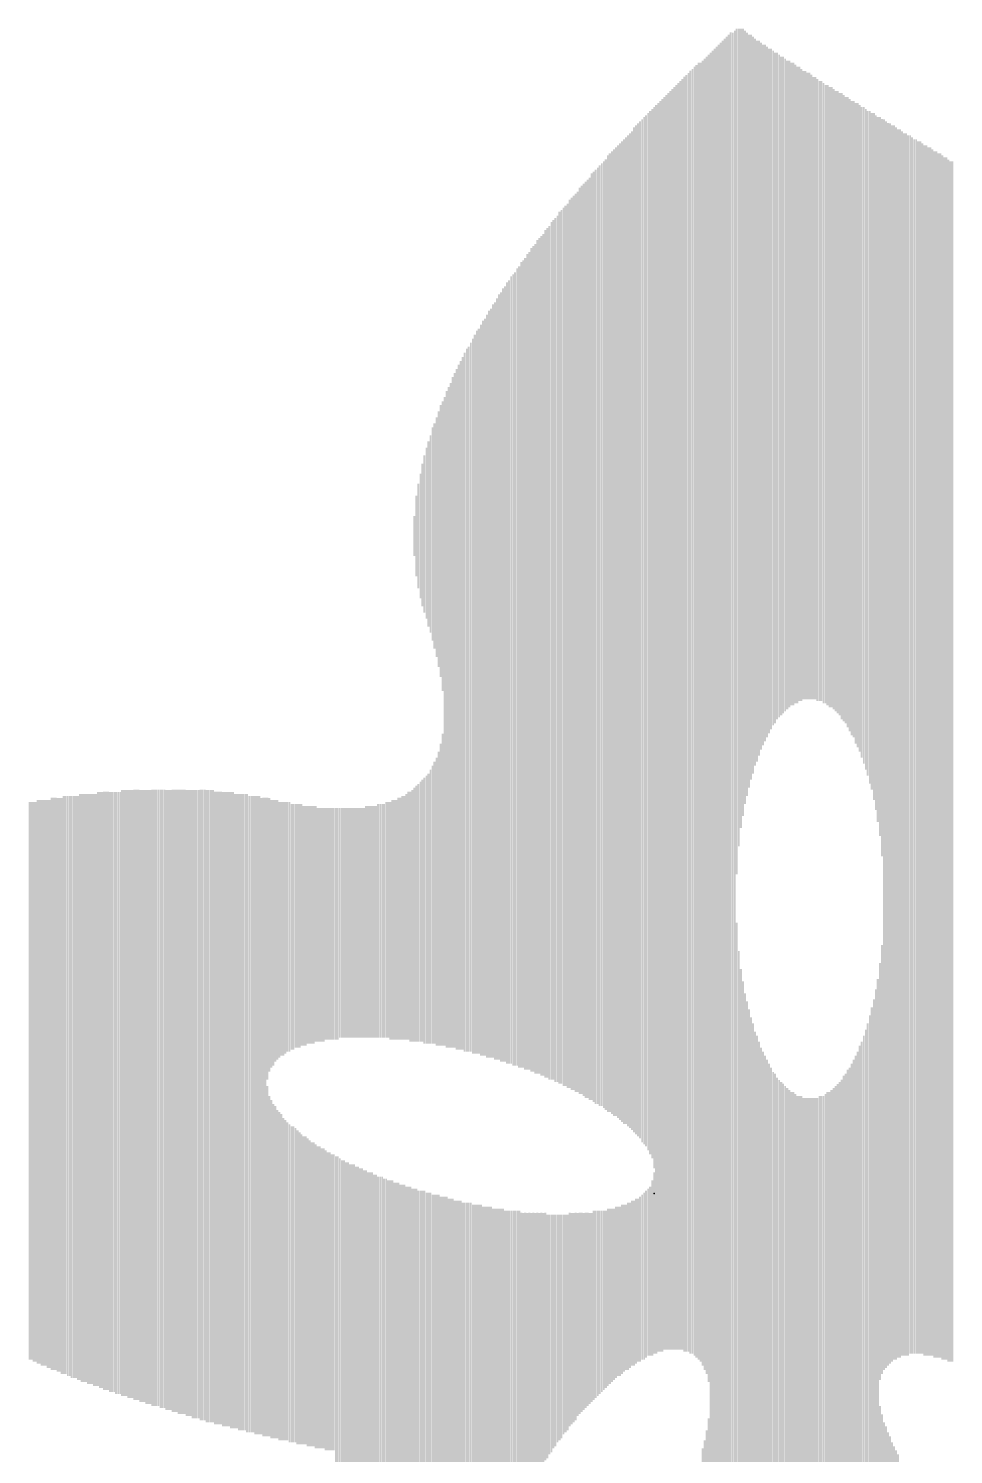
# Model space of a CAD drawing. Extents: x -0.7 to 44.7, y -0.3 to 41.4.
# Drawn here: x 1.624 to 2.79, y 7.418 to 9.216 of the extents above; entities that cross this region are included whole.
import ezdxf

# ---------------------------------------------------------------- set-up
doc = ezdxf.new("R2010")
doc.units = 0
doc.layers.add('21', color=40, linetype='CONTINUOUS')
doc.layers.add('23', color=53, linetype='CONTINUOUS')

# ---------------------------------------------------------------- blocks, each defined once
blk = doc.blocks.new('RECT')
blk.add_solid([(-0.5, -0.5), (0.5, -0.5), (-0.5, 0.5), (0.5, 0.5)])

msp = doc.modelspace()

# ---------------------------------------------------------------- linework, layer by layer
at = {"layer": '23'}
msp.add_point((2.413, 7.747), dxfattribs=at)

# ---------------------------------------------------------------- block references
at = {"layer": '21', "rotation": 90}
for p, xscale, yscale in [((2.5071, 7.9577), 2.5018, 0.0024), ((2.5096, 7.9616), 2.4994, 0.0026), ((2.5122, 7.9641), 2.4942, 0.0024), ((2.5147, 7.9679), 2.4916, 0.0024), ((2.5172, 8.6829), 1.0668, 0.0026), ((2.5198, 8.7007), 1.0312, 0.0024), ((2.5223, 8.7121), 1.0082, 0.0026), ((2.5249, 8.7197), 0.993, 0.0024), ((2.5274, 8.7261), 0.9754, 0.0024), ((2.5299, 8.7299), 0.9626, 0.0026), ((2.5325, 8.7337), 0.9498, 0.0024), ((2.535, 8.7388), 0.9398, 0.0026), ((2.4893, 7.9272), 2.5272, 0.0024), ((2.4918, 7.9311), 2.5248, 0.0026), ((2.4944, 7.9361), 2.5196, 0.0024), ((2.4969, 7.94), 2.5172, 0.0026), ((2.4995, 7.945), 2.512, 0.0024), ((2.502, 7.9488), 2.5094, 0.0024), ((2.5045, 7.9539), 2.5044, 0.0026), ((2.5376, 8.7413), 0.9296, 0.0024), ((2.5401, 8.7451), 0.9168, 0.0024), ((2.5426, 8.7464), 0.9092, 0.0026), ((2.5452, 8.7502), 0.9016, 0.0024), ((2.5477, 8.7528), 0.8916, 0.0026), ((2.5503, 8.754), 0.8838, 0.0024), ((2.5528, 8.7566), 0.8788, 0.0024), ((2.5553, 8.7579), 0.8712, 0.0026), ((2.5579, 8.7591), 0.8636, 0.0024), ((2.5604, 8.7616), 0.8584, 0.0026), ((2.469, 8.3553), 1.6358, 0.0024), ((2.4715, 8.354), 1.6382, 0.0026), ((2.4741, 8.3527), 1.6458, 0.0024), ((2.4766, 8.3514), 1.6534, 0.0024), ((2.4791, 8.3502), 1.6612, 0.0026), ((2.4817, 8.3464), 1.6738, 0.0024), ((2.4842, 7.9184), 2.535, 0.0026), ((2.4868, 7.9235), 2.5298, 0.0024), ((2.563, 8.7629), 0.8508, 0.0024), ((2.5655, 8.7629), 0.8458, 0.0024), ((2.568, 8.7655), 0.8408, 0.0026), ((2.5706, 8.7655), 0.8356, 0.0024), ((2.5731, 8.7655), 0.8306, 0.0026), ((2.5757, 8.7667), 0.828, 0.0024), ((2.5782, 8.7667), 0.8228, 0.0024), ((2.5807, 8.7667), 0.8178, 0.0026), ((2.5833, 8.768), 0.8152, 0.0024), ((2.5858, 8.768), 0.8102, 0.0026), ((2.5884, 8.768), 0.8102, 0.0024), ((2.4512, 8.3515), 1.6078, 0.0024), ((2.4537, 8.3527), 1.6102, 0.0026), ((2.4563, 8.354), 1.6128, 0.0024), ((2.4588, 8.354), 1.618, 0.0026), ((2.4614, 8.3552), 1.6204, 0.0024), ((2.4639, 8.3553), 1.6256, 0.0024), ((2.4664, 8.3552), 1.6306, 0.0026), ((2.5909, 8.768), 0.8052, 0.0024), ((2.5934, 8.7667), 0.8026, 0.0026), ((2.596, 8.768), 0.8, 0.0024), ((2.5985, 8.7667), 0.7974, 0.0026), ((2.6011, 8.7667), 0.7924, 0.0024), ((2.6036, 8.7667), 0.7924, 0.0024), ((2.6061, 8.7655), 0.79, 0.0026), ((2.6087, 8.7655), 0.79, 0.0024), ((2.6112, 8.7642), 0.7874, 0.0026), ((2.6138, 8.7629), 0.7848, 0.0024), ((2.6163, 8.7629), 0.7848, 0.0024), ((2.4334, 8.3438), 1.5874, 0.0026), ((2.436, 8.3451), 1.59, 0.0024), ((2.4385, 8.3464), 1.5926, 0.0024), ((2.441, 8.3476), 1.595, 0.0026), ((2.4436, 8.3489), 1.5976, 0.0024), ((2.4461, 8.3502), 1.6002, 0.0026), ((2.4487, 8.3514), 1.6026, 0.0024), ((2.6188, 8.7604), 0.7848, 0.0026), ((2.6214, 8.7591), 0.7822, 0.0024), ((2.6239, 8.7591), 0.7822, 0.0026), ((2.6265, 8.7566), 0.7824, 0.0024), ((2.629, 8.7553), 0.7798, 0.0024), ((2.6315, 8.754), 0.7822, 0.0026), ((2.6341, 8.7515), 0.7822, 0.0024), ((2.6366, 8.7515), 0.7822, 0.0026), ((2.6392, 8.7489), 0.7822, 0.0024), ((2.6417, 8.7464), 0.7822, 0.0024), ((2.6442, 8.7451), 0.7848, 0.0026), ((2.4156, 8.3324), 1.5748, 0.0026), ((2.4182, 8.335), 1.5748, 0.0024), ((2.4207, 8.3362), 1.5772, 0.0026), ((2.4233, 8.3375), 1.5798, 0.0024), ((2.4258, 8.34), 1.5798, 0.0024), ((2.4283, 8.3413), 1.5824, 0.0026), ((2.4309, 8.3426), 1.585, 0.0024), ((2.6468, 8.7426), 0.7848, 0.0024), ((2.6493, 8.7401), 0.79, 0.0026), ((2.6519, 8.7375), 0.7898, 0.0024), ((2.6544, 8.735), 0.79, 0.0024), ((2.6569, 8.7325), 0.795, 0.0026), ((2.6595, 8.7286), 0.7974, 0.0024), ((2.662, 8.7248), 0.8, 0.0026), ((2.6646, 8.7236), 0.8026, 0.0024), ((2.6671, 8.7185), 0.8078, 0.0024), ((2.6696, 8.716), 0.8128, 0.0026), ((2.6722, 8.7121), 0.8152, 0.0024), ((2.3979, 8.4568), 1.2902, 0.0024), ((2.4004, 8.4569), 1.2954, 0.0024), ((2.4029, 8.4568), 1.3004, 0.0026), ((2.4055, 8.4556), 1.308, 0.0024), ((2.408, 8.4543), 1.3156, 0.0026), ((2.4106, 8.453), 1.3232, 0.0024), ((2.4131, 8.448), 1.3386, 0.0024), ((2.6747, 8.7071), 0.8204, 0.0026), ((2.6773, 8.7032), 0.828, 0.0024), ((2.6798, 8.6981), 0.833, 0.0024), ((2.6823, 8.6931), 0.8382, 0.0026), ((2.6849, 8.688), 0.8484, 0.0024), ((2.6874, 8.6829), 0.8534, 0.0026), ((2.69, 8.6766), 0.8662, 0.0024), ((2.6925, 8.6689), 0.8762, 0.0024), ((2.695, 8.6601), 0.889, 0.0026), ((2.6976, 8.6512), 0.9068, 0.0024), ((2.7001, 8.6372), 0.9296, 0.0026), ((2.7027, 8.3133), 1.5772, 0.0024), ((2.3826, 8.4569), 1.2548, 0.0026), ((2.3852, 8.4569), 1.2598, 0.0024), ((2.3877, 8.4581), 1.2674, 0.0024), ((2.3902, 8.4581), 1.2724, 0.0026), ((2.3928, 8.4581), 1.2776, 0.0024), ((2.3953, 8.4581), 1.2826, 0.0026), ((2.7052, 8.3133), 1.5722, 0.0024), ((2.7077, 8.3134), 1.5672, 0.0026), ((2.7103, 8.3146), 1.5646, 0.0024), ((2.7128, 8.3146), 1.5594, 0.0026), ((2.7154, 8.3159), 1.557, 0.0024), ((2.7179, 8.3146), 1.5544, 0.0024), ((2.7204, 8.3146), 1.5494, 0.0026), ((2.723, 8.3146), 1.5494, 0.0024), ((2.7255, 8.3146), 1.5442, 0.0026), ((2.7281, 8.3134), 1.5418, 0.0024), ((2.7306, 8.3134), 1.5418, 0.0024), ((2.7331, 8.3121), 1.5392, 0.0026), ((2.3623, 8.4543), 1.2192, 0.0024), ((2.3648, 8.4556), 1.2218, 0.0026), ((2.3674, 8.4556), 1.2268, 0.0024), ((2.3699, 8.4556), 1.2318, 0.0026), ((2.3725, 8.4556), 1.237, 0.0024), ((2.375, 8.4556), 1.242, 0.0024), ((2.3775, 8.4569), 1.2446, 0.0026), ((2.3801, 8.4568), 1.2496, 0.0024), ((2.7357, 8.3133), 1.5366, 0.0024), ((2.7382, 8.3121), 1.5342, 0.0026), ((2.7408, 8.3108), 1.5316, 0.0024), ((2.7433, 8.3108), 1.5316, 0.0024), ((2.7458, 8.3095), 1.529, 0.0026), ((2.7484, 8.3095), 1.529, 0.0024), ((2.7509, 8.3083), 1.5266, 0.0026), ((2.7535, 8.3057), 1.5264, 0.0024), ((2.756, 8.3057), 1.5264, 0.0024), ((2.7585, 8.3045), 1.524, 0.0026), ((2.7611, 8.3045), 1.524, 0.0024), ((2.7636, 8.3032), 1.5214, 0.0026), ((2.3471, 8.4518), 1.1888, 0.0024), ((2.3496, 8.4518), 1.1938, 0.0024), ((2.3521, 8.4518), 1.1988, 0.0026), ((2.3547, 8.453), 1.2064, 0.0024), ((2.3572, 8.4543), 1.209, 0.0026), ((2.3598, 8.4543), 1.214, 0.0024), ((2.7662, 8.3006), 1.5214, 0.0024), ((2.7687, 8.3006), 1.5214, 0.0024), ((2.7712, 8.2994), 1.519, 0.0026), ((2.7738, 8.2994), 1.519, 0.0024), ((2.7763, 8.2968), 1.5188, 0.0026), ((2.7789, 8.2956), 1.5164, 0.0024), ((2.7814, 8.2956), 1.5164, 0.0024), ((2.7839, 8.293), 1.5162, 0.0026), ((2.7865, 8.2918), 1.5138, 0.0024), ((2.789, 8.2918), 1.5138, 0.0026), ((2.3318, 8.4467), 1.1632, 0.0026), ((2.3344, 8.4493), 1.1684, 0.0024), ((2.3369, 8.4492), 1.1734, 0.0024), ((2.3394, 8.4492), 1.1784, 0.0026), ((2.342, 8.4505), 1.181, 0.0024), ((2.3445, 8.4505), 1.1862, 0.0026), ((2.3166, 8.4429), 1.1354, 0.0024), ((2.3191, 8.4442), 1.143, 0.0026), ((2.3217, 8.4454), 1.1454, 0.0024), ((2.3242, 8.4454), 1.1506, 0.0024), ((2.3267, 8.4454), 1.1556, 0.0026), ((2.3293, 8.4467), 1.1582, 0.0024), ((2.3013, 8.4378), 1.11, 0.0026), ((2.3039, 8.4378), 1.115, 0.0024), ((2.3064, 8.4403), 1.12, 0.0026), ((2.309, 8.4404), 1.1252, 0.0024), ((2.3115, 8.4416), 1.1276, 0.0024), ((2.314, 8.4416), 1.1328, 0.0026), ((2.2861, 8.4327), 1.0844, 0.0024), ((2.2886, 8.4327), 1.0896, 0.0026), ((2.2912, 8.434), 1.0922, 0.0024), ((2.2937, 8.4353), 1.0998, 0.0026), ((2.2963, 8.4365), 1.1022, 0.0024), ((2.2988, 8.4365), 1.1074, 0.0024), ((2.2734, 8.4264), 1.0618, 0.0024), ((2.2759, 8.4276), 1.0692, 0.0026), ((2.2785, 8.4289), 1.0718, 0.0024), ((2.281, 8.4289), 1.0768, 0.0026), ((2.2836, 8.4315), 1.082, 0.0024), ((2.2582, 8.42), 1.0388, 0.0024), ((2.2607, 8.4213), 1.0414, 0.0024), ((2.2632, 8.4213), 1.0464, 0.0026), ((2.2658, 8.4238), 1.0514, 0.0024), ((2.2683, 8.4251), 1.054, 0.0026), ((2.2709, 8.4251), 1.0592, 0.0024), ((2.2455, 8.4137), 1.016, 0.0024), ((2.248, 8.4149), 1.0184, 0.0024), ((2.2505, 8.415), 1.0236, 0.0026), ((2.2531, 8.4175), 1.0286, 0.0024), ((2.2556, 8.4188), 1.0312, 0.0026), ((2.2328, 8.4073), 0.993, 0.0024), ((2.2353, 8.4073), 0.9982, 0.0024), ((2.2378, 8.4086), 1.0008, 0.0026), ((2.2404, 8.4111), 1.0058, 0.0024), ((2.2429, 8.4111), 1.0108, 0.0026), ((2.2226, 8.401), 0.9754, 0.0024), ((2.2251, 8.4022), 0.9778, 0.0026), ((2.2277, 8.4035), 0.9854, 0.0024), ((2.2302, 8.4048), 0.988, 0.0026), ((2.2099, 8.3934), 0.95, 0.0024), ((2.2124, 8.3934), 0.955, 0.0026), ((2.215, 8.3959), 0.96, 0.0024), ((2.2175, 8.3985), 0.9652, 0.0026), ((2.2201, 8.3984), 0.9702, 0.0024), ((2.1972, 8.3844), 0.927, 0.0024), ((2.1997, 8.3857), 0.9296, 0.0026), ((2.2023, 8.387), 0.9372, 0.0024), ((2.2048, 8.3895), 0.9422, 0.0026), ((2.2074, 8.3908), 0.9448, 0.0024), ((2.187, 8.3769), 0.9068, 0.0026), ((2.1896, 8.3794), 0.9118, 0.0024), ((2.1921, 8.3807), 0.9144, 0.0026), ((2.1947, 8.3819), 0.922, 0.0024), ((2.1769, 8.3692), 0.8864, 0.0024), ((2.1794, 8.3705), 0.889, 0.0026), ((2.182, 8.373), 0.894, 0.0024), ((2.1845, 8.3743), 0.9016, 0.0024), ((2.1693, 8.3629), 0.8686, 0.0024), ((2.1718, 8.3654), 0.8736, 0.0024), ((2.1743, 8.3667), 0.8814, 0.0026), ((2.1591, 8.354), 0.8458, 0.0024), ((2.1616, 8.3565), 0.8508, 0.0026), ((2.1642, 8.3578), 0.8584, 0.0024), ((2.1667, 8.3604), 0.8636, 0.0026), ((2.1515, 8.3451), 0.828, 0.0024), ((2.154, 8.3476), 0.833, 0.0026), ((2.1566, 8.3502), 0.8382, 0.0024), ((2.1439, 8.5699), 0.3428, 0.0024), ((2.1464, 8.5635), 0.3656, 0.0024), ((2.1489, 8.3425), 0.8178, 0.0026), ((2.1388, 8.575), 0.3022, 0.0024), ((2.1413, 8.5724), 0.3224, 0.0026), ((2.1337, 8.5788), 0.2692, 0.0024), ((2.1362, 8.5762), 0.2844, 0.0026), ((2.1261, 8.58), 0.2158, 0.0024), ((2.1286, 8.5788), 0.2336, 0.0026), ((2.1312, 8.5788), 0.249, 0.0024), ((2.1235, 8.5788), 0.1982, 0.0026), ((2.1185, 8.5762), 0.1574, 0.0024), ((2.121, 8.5775), 0.1802, 0.0024), ((2.1159, 8.5762), 0.132, 0.0026), ((2.1134, 8.5763), 0.1016, 0.0024), ((2.1108, 8.5763), 0.0508, 0.0026), ((2.1464, 8.1304), 0.3936, 0.0024), ((2.1439, 8.1241), 0.381, 0.0024), ((2.1362, 8.114), 0.3556, 0.0026), ((2.1388, 8.1152), 0.3632, 0.0024), ((2.1413, 8.119), 0.3708, 0.0026), ((2.1261, 8.1051), 0.3378, 0.0024), ((2.1286, 8.1063), 0.3402, 0.0026), ((2.1312, 8.1089), 0.3454, 0.0024), ((2.1337, 8.1114), 0.3504, 0.0024), ((1.7425, 7.8739), 0.7644, 0.0026), ((1.7451, 7.8739), 0.7644, 0.0024), ((1.7476, 7.8739), 0.7644, 0.0026), ((1.7502, 7.8726), 0.767, 0.0024), ((1.7527, 7.8726), 0.767, 0.0024), ((1.7552, 7.8726), 0.767, 0.0026), ((1.7578, 7.8714), 0.7696, 0.0024), ((1.7603, 7.8714), 0.7696, 0.0026), ((1.7629, 7.8714), 0.7696, 0.0024), ((1.7654, 7.8701), 0.772, 0.0024), ((1.7679, 7.8701), 0.772, 0.0026), ((1.7705, 7.8701), 0.772, 0.0024), ((1.773, 7.8688), 0.7746, 0.0026), ((1.7756, 7.8688), 0.7746, 0.0024), ((1.7781, 7.8688), 0.7746, 0.0024), ((1.7806, 7.8676), 0.7772, 0.0026), ((1.7832, 7.8676), 0.7772, 0.0024), ((1.7857, 7.8676), 0.7772, 0.0026), ((1.7883, 7.8676), 0.7772, 0.0024), ((1.7908, 7.8663), 0.7798, 0.0024), ((1.7933, 7.8663), 0.7798, 0.0026), ((1.7959, 7.8663), 0.7798, 0.0024), ((1.7984, 7.865), 0.7822, 0.0026), ((1.801, 7.865), 0.7822, 0.0024), ((1.8035, 7.865), 0.7822, 0.0024), ((1.806, 7.8638), 0.7848, 0.0026), ((1.8086, 7.8638), 0.7848, 0.0024), ((1.8111, 7.8638), 0.7848, 0.0026), ((1.8137, 7.8625), 0.7874, 0.0024), ((1.8162, 7.8625), 0.7874, 0.0024), ((1.8187, 7.8625), 0.7874, 0.0026), ((1.8213, 7.8625), 0.7874, 0.0024), ((1.8238, 7.8612), 0.7898, 0.0026), ((1.8264, 7.8612), 0.7898, 0.0024), ((1.8289, 7.8612), 0.7898, 0.0024), ((1.8314, 7.8599), 0.7924, 0.0026), ((1.834, 7.8599), 0.7924, 0.0024), ((1.8365, 7.8599), 0.7924, 0.0026), ((1.8391, 7.8599), 0.7924, 0.0024), ((1.8416, 7.8587), 0.795, 0.0024), ((1.8441, 7.8587), 0.795, 0.0026), ((1.8467, 7.8587), 0.795, 0.0024), ((1.8492, 7.8574), 0.7974, 0.0026), ((1.8518, 7.8574), 0.7974, 0.0024), ((1.8543, 7.8574), 0.7974, 0.0024), ((1.8568, 7.8574), 0.7974, 0.0026), ((2.1083, 8.0974), 0.3174, 0.0024), ((2.1108, 8.0987), 0.32, 0.0026), ((2.1134, 8.1), 0.3226, 0.0024), ((2.1159, 8.1012), 0.325, 0.0026), ((2.1185, 8.1025), 0.3276, 0.0024), ((2.121, 8.1038), 0.3302, 0.0024), ((2.1235, 8.1038), 0.3352, 0.0026), ((1.6257, 7.8892), 0.7036, 0.0024), ((1.6282, 7.8892), 0.7036, 0.0026), ((1.6308, 7.8879), 0.706, 0.0024), ((1.6333, 7.8879), 0.706, 0.0026), ((1.6359, 7.8879), 0.7112, 0.0024), ((1.6384, 7.8879), 0.7112, 0.0024), ((1.6409, 7.8866), 0.7136, 0.0026), ((1.6435, 7.8866), 0.7136, 0.0024), ((1.646, 7.8866), 0.7136, 0.0026), ((1.6486, 7.8853), 0.7162, 0.0024), ((1.6511, 7.8853), 0.7162, 0.0024), ((1.6536, 7.8854), 0.7214, 0.0026), ((1.6562, 7.8854), 0.7214, 0.0024), ((1.6587, 7.8854), 0.7214, 0.0026), ((1.6613, 7.8841), 0.7238, 0.0024), ((1.6638, 7.8841), 0.7238, 0.0024), ((1.6663, 7.8828), 0.7264, 0.0026), ((1.6689, 7.8841), 0.729, 0.0024), ((1.6714, 7.8841), 0.729, 0.0026), ((1.674, 7.8828), 0.7314, 0.0024), ((1.6765, 7.8828), 0.7314, 0.0024), ((1.679, 7.8815), 0.734, 0.0026), ((1.6816, 7.8815), 0.734, 0.0024), ((1.6841, 7.8815), 0.734, 0.0026), ((1.6867, 7.8803), 0.7366, 0.0024), ((1.6892, 7.8815), 0.739, 0.0024), ((1.6917, 7.8803), 0.7416, 0.0026), ((1.6943, 7.8803), 0.7416, 0.0024), ((1.6968, 7.8803), 0.7416, 0.0026), ((1.6994, 7.879), 0.7442, 0.0024), ((1.7019, 7.879), 0.7442, 0.0024), ((1.7044, 7.879), 0.7442, 0.0026), ((1.707, 7.8777), 0.7466, 0.0024), ((1.7095, 7.8777), 0.7466, 0.0026), ((1.7121, 7.879), 0.7492, 0.0024), ((1.7146, 7.8777), 0.7518, 0.0024), ((1.7171, 7.8777), 0.7518, 0.0026), ((1.7197, 7.8765), 0.7544, 0.0024), ((1.7222, 7.8765), 0.7544, 0.0026), ((1.7248, 7.8765), 0.7544, 0.0024), ((1.7273, 7.8752), 0.7568, 0.0024), ((1.7298, 7.8752), 0.7568, 0.0026), ((1.7324, 7.8752), 0.7568, 0.0024), ((1.7349, 7.8739), 0.7594, 0.0026), ((1.7375, 7.8739), 0.7594, 0.0024), ((1.74, 7.8739), 0.7594, 0.0024), ((1.8594, 7.8549), 0.7976, 0.0024), ((1.8619, 7.8549), 0.7976, 0.0026), ((1.8645, 7.8549), 0.7976, 0.0024), ((1.867, 7.8549), 0.7976, 0.0024), ((1.8695, 7.8536), 0.8, 0.0026), ((1.8721, 7.8536), 0.8, 0.0024), ((1.8746, 7.8536), 0.8, 0.0026), ((1.8772, 7.8536), 0.8, 0.0024), ((1.8797, 7.8523), 0.8026, 0.0024), ((1.8822, 7.8523), 0.8026, 0.0026), ((1.8848, 7.851), 0.8, 0.0024), ((1.8873, 7.851), 0.8, 0.0026), ((1.8899, 7.8498), 0.8026, 0.0024), ((1.8924, 7.8498), 0.8026, 0.0024), ((1.8949, 7.8498), 0.8026, 0.0026), ((1.8975, 7.8498), 0.8026, 0.0024), ((1.9, 7.8485), 0.805, 0.0026), ((1.9026, 7.8473), 0.8026, 0.0024), ((1.9051, 7.8473), 0.8026, 0.0024), ((1.9076, 7.8473), 0.8026, 0.0026), ((1.9102, 7.846), 0.8052, 0.0024), ((1.9127, 7.846), 0.8052, 0.0026), ((1.9153, 7.846), 0.8052, 0.0024), ((1.9178, 7.8447), 0.8026, 0.0024), ((1.9203, 7.8435), 0.8052, 0.0026), ((1.9229, 7.8435), 0.8052, 0.0024), ((1.9254, 8.0683), 0.3556, 0.0026), ((1.928, 8.0733), 0.3454, 0.0024), ((1.9305, 8.0746), 0.3378, 0.0024), ((1.933, 8.0758), 0.3352, 0.0026), ((1.9356, 8.0784), 0.3302, 0.0024), ((1.9381, 8.0797), 0.3276, 0.0026), ((1.9407, 8.0797), 0.3226, 0.0024), ((1.9432, 8.0809), 0.32, 0.0024), ((1.9457, 8.0809), 0.32, 0.0026), ((1.9483, 8.0822), 0.3174, 0.0024), ((1.9508, 8.0835), 0.315, 0.0026), ((1.9534, 8.0835), 0.315, 0.0024), ((1.9559, 8.0835), 0.3098, 0.0024), ((1.9584, 8.0835), 0.3098, 0.0026), ((1.961, 8.0847), 0.3072, 0.0024), ((1.9635, 8.0847), 0.3072, 0.0026), ((1.9661, 8.0847), 0.3072, 0.0024), ((1.9686, 8.086), 0.3048, 0.0024), ((2.0651, 8.0911), 0.2946, 0.0026), ((2.0677, 8.0911), 0.2946, 0.0024), ((2.0702, 8.0911), 0.2946, 0.0024), ((2.0727, 8.0911), 0.2946, 0.0026), ((2.0753, 8.0924), 0.2972, 0.0024), ((2.0778, 8.0924), 0.2972, 0.0026), ((2.0804, 8.0911), 0.2996, 0.0024), ((2.0829, 8.0924), 0.3022, 0.0024), ((2.0854, 8.0924), 0.3022, 0.0026), ((2.088, 8.0924), 0.3022, 0.0024), ((2.0905, 8.0937), 0.3048, 0.0026), ((2.0931, 8.0937), 0.3048, 0.0024), ((2.0956, 8.0949), 0.3072, 0.0024), ((2.0981, 8.0949), 0.3072, 0.0026), ((2.1007, 8.0962), 0.3098, 0.0024), ((2.1032, 8.0975), 0.3124, 0.0026), ((2.1058, 8.0962), 0.315, 0.0024), ((1.9711, 8.0847), 0.3022, 0.0026), ((1.9737, 8.0847), 0.3022, 0.0024), ((1.9762, 8.086), 0.2996, 0.0026), ((1.9788, 8.086), 0.2996, 0.0024), ((1.9813, 8.086), 0.2996, 0.0024), ((1.9838, 8.086), 0.2996, 0.0026), ((1.9864, 8.0873), 0.2972, 0.0024), ((1.9889, 8.086), 0.2946, 0.0026), ((1.9915, 8.086), 0.2946, 0.0024), ((1.994, 8.086), 0.2946, 0.0024), ((1.9965, 8.086), 0.2946, 0.0026), ((1.9991, 8.0873), 0.292, 0.0024), ((2.0016, 8.0873), 0.292, 0.0026), ((2.0042, 8.0873), 0.292, 0.0024), ((2.0067, 8.0873), 0.292, 0.0024), ((2.0092, 8.0873), 0.292, 0.0026), ((2.0118, 8.0873), 0.292, 0.0024), ((2.0143, 8.0873), 0.292, 0.0026), ((2.0169, 8.0886), 0.2896, 0.0024), ((2.0194, 8.0886), 0.2896, 0.0024), ((2.0219, 8.0886), 0.2896, 0.0026), ((2.0245, 8.0886), 0.2896, 0.0024), ((2.027, 8.0886), 0.2896, 0.0026), ((2.0296, 8.0886), 0.2896, 0.0024), ((2.0321, 8.0886), 0.2896, 0.0024), ((2.0346, 8.0886), 0.2896, 0.0026), ((2.0372, 8.0886), 0.2896, 0.0024), ((2.0397, 8.0886), 0.2896, 0.0026), ((2.0423, 8.0886), 0.2896, 0.0024), ((2.0448, 8.0886), 0.2896, 0.0024), ((2.0473, 8.0886), 0.2896, 0.0026), ((2.0499, 8.0898), 0.292, 0.0024), ((2.0524, 8.0898), 0.292, 0.0026), ((2.055, 8.0898), 0.292, 0.0024), ((2.0575, 8.0898), 0.292, 0.0024), ((2.06, 8.0898), 0.292, 0.0026), ((2.0626, 8.0898), 0.292, 0.0024), ((2.5172, 7.4078), 1.3614, 0.0026), ((2.7001, 7.7901), 0.541, 0.0026), ((2.5198, 7.3939), 1.3182, 0.0024), ((2.5223, 7.385), 1.2904, 0.0026), ((2.6976, 7.7749), 0.5258, 0.0024), ((2.5249, 7.3786), 1.2724, 0.0024), ((2.6925, 7.4269), 1.1556, 0.0024), ((2.695, 7.4333), 1.1684, 0.0026), ((2.5274, 7.3736), 1.2522, 0.0024), ((2.5299, 7.371), 1.237, 0.0026), ((2.69, 7.4206), 1.143, 0.0024), ((2.5325, 7.3685), 1.2218, 0.0024), ((2.535, 7.3659), 1.2064, 0.0026), ((2.6849, 7.4116), 1.12, 0.0024), ((2.6874, 7.4167), 1.1302, 0.0026), ((2.5376, 7.3634), 1.1964, 0.0024), ((2.5401, 7.3608), 1.181, 0.0024), ((2.6798, 7.404), 1.0998, 0.0024), ((2.6823, 7.4066), 1.11, 0.0026), ((2.5426, 7.3608), 1.1708, 0.0026), ((2.5452, 7.3583), 1.1608, 0.0024), ((2.5477, 7.357), 1.148, 0.0026), ((2.6722, 7.3938), 1.0794, 0.0024), ((2.6747, 7.3964), 1.0846, 0.0026), ((2.6773, 7.4002), 1.0922, 0.0024), ((2.5503, 7.3558), 1.1404, 0.0024), ((2.5528, 7.3557), 1.1302, 0.0024), ((2.5553, 7.3545), 1.1226, 0.0026), ((2.6646, 7.3863), 1.0592, 0.0024), ((2.6671, 7.3888), 1.0642, 0.0024), ((2.6696, 7.39), 1.0718, 0.0026), ((2.5579, 7.3532), 1.115, 0.0024), ((2.5604, 7.3532), 1.1048, 0.0026), ((2.563, 7.3519), 1.0972, 0.0024), ((2.5655, 7.352), 1.0922, 0.0024), ((2.6519, 7.3761), 1.0388, 0.0024), ((2.6544, 7.3774), 1.0414, 0.0024), ((2.6569, 7.3799), 1.0464, 0.0026), ((2.6595, 7.3812), 1.049, 0.0024), ((2.662, 7.3837), 1.054, 0.0026), ((1.9254, 7.6618), 0.4418, 0.0026), ((2.568, 7.3507), 1.0846, 0.0026), ((2.5706, 7.3507), 1.0794, 0.0024), ((2.5731, 7.3519), 1.0718, 0.0026), ((2.5757, 7.352), 1.0668, 0.0024), ((2.5782, 7.3519), 1.0616, 0.0024), ((2.5807, 7.352), 1.0566, 0.0026), ((2.5833, 7.3507), 1.054, 0.0024), ((2.6366, 7.3659), 1.0236, 0.0026), ((2.6392, 7.3672), 1.0262, 0.0024), ((2.6417, 7.3697), 1.026, 0.0024), ((2.6442, 7.371), 1.0286, 0.0026), ((2.6468, 7.3723), 1.0312, 0.0024), ((2.6493, 7.3736), 1.0338, 0.0026), ((1.928, 7.6555), 0.4292, 0.0024), ((1.9305, 7.6517), 0.4268, 0.0024), ((1.933, 7.6491), 0.4216, 0.0026), ((2.5858, 7.3507), 1.049, 0.0026), ((2.5884, 7.3519), 1.0464, 0.0024), ((2.5909, 7.352), 1.0414, 0.0024), ((2.5934, 7.3519), 1.0362, 0.0026), ((2.596, 7.3532), 1.0336, 0.0024), ((2.5985, 7.3532), 1.0336, 0.0026), ((2.6011, 7.3532), 1.0286, 0.0024), ((2.6036, 7.3545), 1.0262, 0.0024), ((2.6061, 7.3545), 1.0262, 0.0026), ((2.6087, 7.3558), 1.0236, 0.0024), ((2.6112, 7.3558), 1.0236, 0.0026), ((2.6138, 7.357), 1.021, 0.0024), ((2.6163, 7.357), 1.021, 0.0024), ((2.6188, 7.3583), 1.0184, 0.0026), ((2.6214, 7.3596), 1.021, 0.0024), ((2.6239, 7.3608), 1.0184, 0.0026), ((2.6265, 7.3608), 1.0184, 0.0024), ((2.629, 7.3621), 1.021, 0.0024), ((2.6315, 7.3646), 1.021, 0.0026), ((2.6341, 7.3646), 1.021, 0.0024), ((1.9356, 7.6478), 0.419, 0.0024), ((1.9381, 7.6453), 0.414, 0.0026), ((1.9407, 7.6428), 0.414, 0.0024), ((1.9432, 7.6415), 0.4114, 0.0024), ((1.9457, 7.639), 0.4064, 0.0026), ((1.9483, 7.6377), 0.4038, 0.0024), ((1.9508, 7.6364), 0.4012, 0.0026), ((1.9534, 7.6339), 0.4012, 0.0024), ((1.9559, 7.6326), 0.3986, 0.0024), ((1.9584, 7.6326), 0.3986, 0.0026), ((1.961, 7.6314), 0.3962, 0.0024), ((1.9635, 7.6288), 0.3962, 0.0026), ((1.9661, 7.6275), 0.3936, 0.0024), ((1.9686, 7.6263), 0.3912, 0.0024), ((1.9711, 7.625), 0.3886, 0.0026), ((1.9737, 7.625), 0.3886, 0.0024), ((1.9762, 7.6225), 0.3886, 0.0026), ((1.9788, 7.6212), 0.386, 0.0024), ((1.9813, 7.6199), 0.3834, 0.0024), ((1.9838, 7.6199), 0.3834, 0.0026), ((1.9864, 7.6174), 0.3836, 0.0024), ((1.9889, 7.6161), 0.381, 0.0026), ((1.9915, 7.6161), 0.381, 0.0024), ((1.994, 7.6148), 0.3784, 0.0024), ((1.9965, 7.6148), 0.3784, 0.0026), ((1.9991, 7.6123), 0.3784, 0.0024), ((2.0016, 7.611), 0.3758, 0.0026), ((2.0042, 7.611), 0.3758, 0.0024), ((2.0067, 7.6098), 0.3734, 0.0024), ((2.0092, 7.6098), 0.3734, 0.0026), ((2.0118, 7.0814), 1.4248, 0.0024), ((2.0143, 7.0814), 1.4248, 0.0026), ((2.0169, 7.0802), 1.4224, 0.0024), ((2.0194, 7.0789), 1.4198, 0.0024), ((2.0219, 7.0789), 1.4198, 0.0026), ((2.0245, 7.0776), 1.4172, 0.0024), ((2.027, 7.0789), 1.4148, 0.0026), ((2.0296, 7.0776), 1.4122, 0.0024), ((2.0321, 7.0776), 1.4122, 0.0024), ((2.0346, 7.0776), 1.4122, 0.0026), ((2.0372, 7.0763), 1.4096, 0.0024), ((2.0397, 7.0776), 1.407, 0.0026), ((2.0423, 7.0764), 1.4046, 0.0024), ((2.0448, 7.0764), 1.4046, 0.0024), ((2.0473, 7.0751), 1.402, 0.0026), ((2.0499, 7.0751), 1.402, 0.0024), ((2.0524, 7.0751), 1.397, 0.0026), ((2.055, 7.0751), 1.397, 0.0024), ((2.0575, 7.0751), 1.397, 0.0024), ((2.06, 7.0738), 1.3944, 0.0026), ((2.0626, 7.0738), 1.3944, 0.0024), ((2.4131, 7.6593), 0.2286, 0.0024), ((2.0651, 7.0738), 1.3892, 0.0026), ((2.0677, 7.0738), 1.3892, 0.0024), ((2.0702, 7.0738), 1.3892, 0.0024), ((2.0727, 7.0726), 1.3868, 0.0026), ((2.0753, 7.0726), 1.3868, 0.0024), ((2.0778, 7.0726), 1.3818, 0.0026), ((2.0804, 7.0726), 1.3818, 0.0024), ((2.0829, 7.0726), 1.3818, 0.0024), ((2.0854, 7.0713), 1.3792, 0.0026), ((2.088, 7.0725), 1.3766, 0.0024), ((2.0905, 7.0725), 1.3766, 0.0026), ((2.0931, 7.0713), 1.3742, 0.0024), ((2.0956, 7.0713), 1.3742, 0.0024), ((2.0981, 7.0726), 1.3716, 0.0026), ((2.1007, 7.0713), 1.369, 0.0024), ((2.1032, 7.0713), 1.369, 0.0026), ((2.1058, 7.0713), 1.369, 0.0024), ((2.1083, 7.0713), 1.364, 0.0024), ((2.1108, 7.0713), 1.364, 0.0026), ((2.1134, 7.0713), 1.364, 0.0024), ((2.4055, 7.6479), 0.2108, 0.0024), ((2.408, 7.6491), 0.2132, 0.0026), ((2.4106, 7.653), 0.221, 0.0024), ((2.1159, 7.07), 1.3614, 0.0026), ((2.1185, 7.0713), 1.3588, 0.0024), ((2.121, 7.0713), 1.3588, 0.0024), ((2.1235, 7.0713), 1.3588, 0.0026), ((2.1261, 7.07), 1.3562, 0.0024), ((2.1286, 7.0713), 1.3538, 0.0026), ((2.1312, 7.0713), 1.3538, 0.0024), ((2.1337, 7.07), 1.3512, 0.0024), ((2.1362, 7.07), 1.3512, 0.0026), ((2.1388, 7.0713), 1.3488, 0.0024), ((2.1413, 7.0713), 1.3488, 0.0026), ((2.1439, 7.07), 1.3462, 0.0024), ((2.1464, 7.0713), 1.3436, 0.0024), ((2.1489, 7.0713), 1.3436, 0.0026), ((2.1515, 7.0713), 1.3436, 0.0024), ((2.154, 7.0713), 1.3386, 0.0026), ((2.1566, 7.0713), 1.3386, 0.0024), ((2.1591, 7.0713), 1.3386, 0.0024), ((2.1616, 7.07), 1.336, 0.0026), ((2.1642, 7.0713), 1.3334, 0.0024), ((2.1667, 7.0713), 1.3334, 0.0026), ((2.1693, 7.0713), 1.3334, 0.0024), ((2.1718, 7.0713), 1.3284, 0.0024), ((2.1743, 7.0713), 1.3284, 0.0026), ((2.1769, 7.0713), 1.3284, 0.0024), ((2.1794, 7.0725), 1.3258, 0.0026), ((2.182, 7.0725), 1.3258, 0.0024), ((2.1896, 7.4739), 0.5182, 0.0024), ((2.3725, 7.6263), 0.2134, 0.0024), ((2.375, 7.6276), 0.2108, 0.0024), ((2.3801, 7.6301), 0.2108, 0.0024), ((2.3826, 7.6313), 0.2082, 0.0026), ((2.3852, 7.6339), 0.2082, 0.0024), ((2.3877, 7.6339), 0.2082, 0.0024), ((2.3902, 7.6364), 0.2082, 0.0026), ((2.3928, 7.6377), 0.2056, 0.0024), ((2.3953, 7.639), 0.2082, 0.0026), ((2.3979, 7.6415), 0.2082, 0.0024), ((2.4004, 7.6428), 0.2108, 0.0024), ((2.4029, 7.6453), 0.2108, 0.0026), ((2.1845, 7.4561), 0.5536, 0.0024), ((2.187, 7.4675), 0.5308, 0.0026), ((2.1921, 7.4802), 0.5054, 0.0026), ((2.1947, 7.4853), 0.4952, 0.0024), ((2.1972, 7.4878), 0.485, 0.0024), ((2.1997, 7.4916), 0.4774, 0.0026), ((2.2023, 7.4967), 0.4672, 0.0024), ((2.2048, 7.4993), 0.4622, 0.0026), ((2.2074, 7.5031), 0.4546, 0.0024), ((2.2099, 7.5056), 0.4444, 0.0024), ((2.2124, 7.5082), 0.4394, 0.0026), ((2.215, 7.512), 0.4318, 0.0024), ((2.2175, 7.5145), 0.4266, 0.0026), ((2.2201, 7.5171), 0.4216, 0.0024), ((2.2226, 7.5209), 0.414, 0.0024), ((2.2251, 7.5222), 0.4064, 0.0026), ((2.2277, 7.5247), 0.4014, 0.0024), ((2.2302, 7.5272), 0.3962, 0.0026), ((2.2328, 7.5298), 0.3912, 0.0024), ((2.2353, 7.5323), 0.386, 0.0024), ((2.2378, 7.5349), 0.381, 0.0026), ((2.2404, 7.5374), 0.376, 0.0024), ((2.2429, 7.5399), 0.3708, 0.0026), ((2.2455, 7.5412), 0.3632, 0.0024), ((2.248, 7.5424), 0.3606, 0.0024), ((2.2505, 7.545), 0.3556, 0.0026), ((2.2531, 7.5475), 0.3504, 0.0024), ((2.2556, 7.5501), 0.3454, 0.0026), ((2.2582, 7.5513), 0.3428, 0.0024), ((2.2607, 7.5539), 0.3378, 0.0024), ((2.2632, 7.5564), 0.3326, 0.0026), ((2.2658, 7.5577), 0.3302, 0.0024), ((2.2683, 7.5602), 0.325, 0.0026), ((2.2709, 7.5628), 0.32, 0.0024), ((2.2734, 7.564), 0.3174, 0.0024), ((2.2759, 7.5666), 0.3124, 0.0026), ((2.2785, 7.5666), 0.3074, 0.0024), ((2.281, 7.5691), 0.3022, 0.0026), ((2.2836, 7.5704), 0.2996, 0.0024), ((2.2861, 7.5729), 0.2946, 0.0024), ((2.2886, 7.5742), 0.292, 0.0026), ((2.2912, 7.5768), 0.287, 0.0024), ((2.2937, 7.578), 0.2844, 0.0026), ((2.2963, 7.5793), 0.282, 0.0024), ((2.2988, 7.5818), 0.2768, 0.0024), ((2.3013, 7.5831), 0.2742, 0.0026), ((2.3039, 7.5844), 0.2718, 0.0024), ((2.3064, 7.5882), 0.2692, 0.0026), ((2.309, 7.5894), 0.2666, 0.0024), ((2.3115, 7.5907), 0.264, 0.0024), ((2.314, 7.592), 0.2616, 0.0026), ((2.3166, 7.5945), 0.2564, 0.0024), ((2.3191, 7.5958), 0.254, 0.0026), ((2.3217, 7.5971), 0.2514, 0.0024), ((2.3242, 7.5983), 0.2488, 0.0024), ((2.3267, 7.5996), 0.2464, 0.0026), ((2.3293, 7.6009), 0.2438, 0.0024), ((2.3318, 7.6021), 0.2412, 0.0026), ((2.3344, 7.6034), 0.2386, 0.0024), ((2.3369, 7.606), 0.2388, 0.0024), ((2.3394, 7.6072), 0.2362, 0.0026), ((2.342, 7.6085), 0.2336, 0.0024), ((2.3445, 7.6098), 0.2312, 0.0026), ((2.3471, 7.6111), 0.2286, 0.0024), ((2.3496, 7.6123), 0.226, 0.0024), ((2.3521, 7.6136), 0.2236, 0.0026), ((2.3547, 7.6161), 0.2234, 0.0024), ((2.3572, 7.6174), 0.221, 0.0026), ((2.3598, 7.6187), 0.2184, 0.0024), ((2.3623, 7.6199), 0.2158, 0.0024), ((2.3648, 7.6224), 0.2158, 0.0026), ((2.3674, 7.6237), 0.2132, 0.0024), ((2.3699, 7.6237), 0.2132, 0.0026), ((2.3775, 7.6288), 0.2082, 0.0026), ((2.4817, 7.0548), 0.8178, 0.0024), ((2.6976, 7.1627), 0.6324, 0.0024), ((2.7001, 7.1576), 0.6222, 0.0026), ((2.4791, 7.0446), 0.8076, 0.0026), ((2.7027, 7.1513), 0.6146, 0.0024), ((2.7052, 7.1488), 0.6096, 0.0024), ((2.7077, 7.1437), 0.6046, 0.0026), ((2.4766, 7.0357), 0.8, 0.0024), ((2.7103, 7.1411), 0.5994, 0.0024), ((2.7128, 7.1361), 0.5944, 0.0026), ((2.7154, 7.1323), 0.5918, 0.0024), ((2.4741, 7.0281), 0.795, 0.0024), ((2.7179, 7.1297), 0.5866, 0.0024), ((2.7204, 7.1259), 0.5842, 0.0026)]:
    msp.add_blockref('RECT', p, dxfattribs=dict(at, xscale=xscale, yscale=yscale))

doc.saveas('drawing.dxf')
